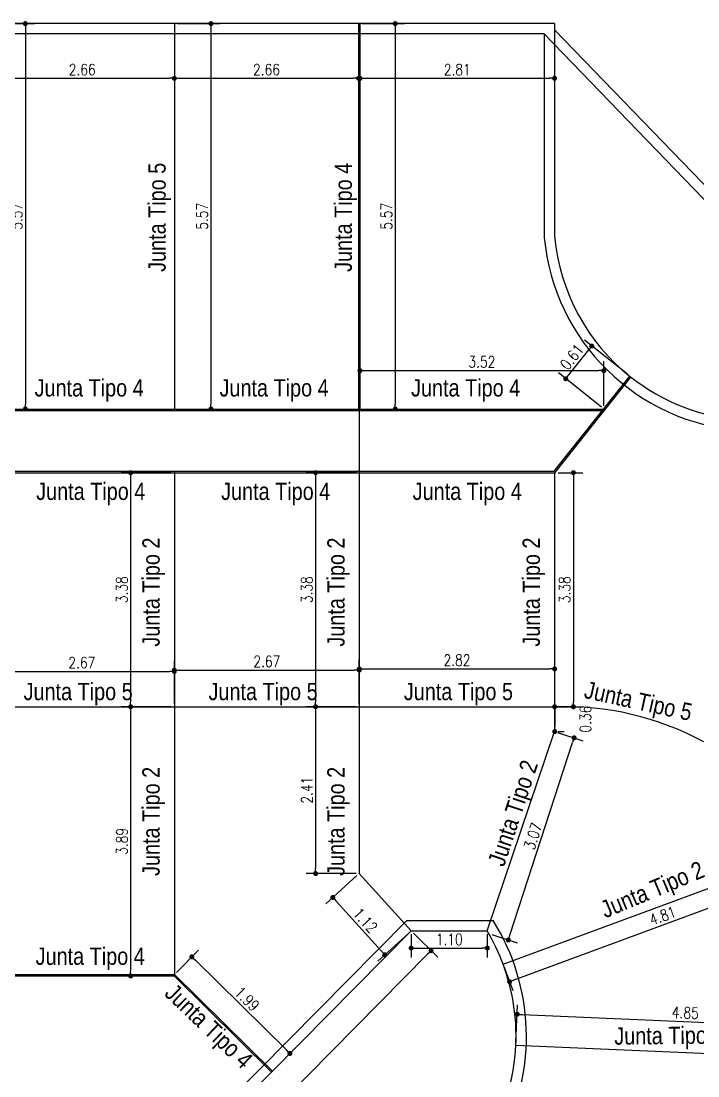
# Model space of a CAD drawing. Header units: millimetres. Extents: x 28448 to 57563, y -116865 to -58388.
# Drawn here: x 28846.33 to 28856.1, y -58458.65 to -58443.41 of the extents above; entities that cross this region are included whole.
import ezdxf

# ---------------------------------------------------------------- set-up
doc = ezdxf.new("R2010")
doc.units = ezdxf.units.MM
doc.header["$PDMODE"] = 35
doc.header["$PDSIZE"] = 0.5
doc.layers.get('DEFPOINTS').update_dxf_attribs({"color": 252, "lineweight": 5})
doc.layers.add('Proyecto de Pavimento', color=4, linetype='Continuous')
doc.styles.add('Angosta', font='romans.shx', dxfattribs={"width": 0.8})
doc.styles.add('ARIAL', font='ARIALN.TTF')
doc.dimstyles.new('JC_1@100', dxfattribs={"dimscale": 0.9, "dimtxt": 0.18, "dimasz": 0.07999999999999999, "dimexe": 0.15, "dimexo": 0.05, "dimgap": 0.05, "dimtad": 1, "dimzin": 1, "dimdsep": 46, "dimtxsty": 'Angosta', "dimblk1": 'DOT', "dimblk2": 'DOT', "dimsah": 1, "dimcen": 0.09, "dimclrd": 2, "dimclre": 1, "dimclrt": 3, "dimaunit": 1, "dimadec": 3, "dimazin": 0, "dimtfac": 1.8, "dimtmove": 2, "dimatfit": 3, "dimldrblk": 'DOT', "dimfxl": 0.15, "dimtolj": 1, "dimtzin": 0, "dimarcsym": 0})

# ---------------------------------------------------------------- blocks, each defined once
blk = doc.blocks.new('_Dot')
at = {"color": 0, "linetype": 'ByBlock', "lineweight": -2}
blk.add_line((-0.5, 0), (-1, 0), dxfattribs=at)
at = {"color": 0, "linetype": 'ByBlock', "const_width": 0.5}
blk.add_lwpolyline([(-0.25, 0, 1), (0.25, 0, 1)], format="xyb", close=True, dxfattribs=at)
blk = doc.blocks.new('*D610')
at = {"layer": 'DEFPOINTS', "color": 0, "transparency": 16777216}
for p in [(28858.33686123101, -58457.96553592353), (28853.47206914804, -58458.20451523886, -499.7917023109156), (28858.31757561545, -58458.41324251131, -499.7917023109156)]:
    blk.add_point(p, dxfattribs=at)
at = {"layer": 'Proyecto de Pavimento', "color": 1, "lineweight": -2, "transparency": 16777216}
for p, q in [((28853.47400579283, -58458.15955693143), (28853.49716469798, -58457.62193372879)), ((28858.31951226024, -58458.36828420388), (28858.3426711654, -58457.83066100123))]:
    blk.add_line(p, q, dxfattribs=at)
at = {"layer": 'Proyecto de Pavimento', "color": 2, "lineweight": -2, "transparency": 16777216}
blk.add_line((28853.56328805548, -58457.75990728276), (28858.26492793912, -58457.96243729186), dxfattribs=at)
at = {"layer": 'Proyecto de Pavimento', "color": 2, "lineweight": -2, "transparency": 16777216, "xscale": 0.072, "yscale": 0.072, "zscale": 0.072}
for p, rotation in [((28853.4913547636, -58457.75680865109), 177.5334254530667), ((28858.33686123101, -58457.96553592353), 357.5334254530667)]:
    blk.add_blockref('_Dot', p, dxfattribs=dict(at, rotation=rotation))
at = {"layer": 'Proyecto de Pavimento', "color": 3, "transparency": 16777216, "insert": (28855.91953060273, -58457.73528902651), "char_height": 0.162, "attachment_point": 5, "rotation": 357.5334254530667, "style": 'Angosta'}
blk.add_mtext('\\A1;4.85', dxfattribs=at)
blk = doc.blocks.new('*D611')
at = {"layer": 'DEFPOINTS', "color": 0, "transparency": 16777216}
for p in [(28857.79797232799, -58455.36814825679, -499.7917023109156), (28857.89053385397, -58455.61852693157), (28853.28872149487, -58457.03515579452, -499.7917023109156)]:
    blk.add_point(p, dxfattribs=at)
at = {"layer": 'Proyecto de Pavimento', "color": 1, "lineweight": -2, "transparency": 16777216}
for p, q in [((28857.81357607486, -58455.41035634942), (28857.93734509457, -58455.74515120946)), ((28853.30432524174, -58457.07736388715), (28853.42809426146, -58457.41215874719))]:
    blk.add_line(p, q, dxfattribs=at)
at = {"layer": 'Proyecto de Pavimento', "color": 2, "lineweight": -2, "transparency": 16777216}
blk.add_line((28853.44881596906, -58457.2605684743), (28857.82300090575, -58455.64349292656), dxfattribs=at)
at = {"layer": 'Proyecto de Pavimento', "color": 2, "lineweight": -2, "transparency": 16777216, "xscale": 0.072, "yscale": 0.072, "zscale": 0.072}
for p, rotation in [((28857.89053385397, -58455.61852693157), 20.28865468226117), ((28853.38128302085, -58457.28553446929), 200.2886546822612)]:
    blk.add_blockref('_Dot', p, dxfattribs=dict(at, rotation=rotation))
at = {"layer": 'Proyecto de Pavimento', "color": 3, "transparency": 16777216, "insert": (28855.59221794617, -58456.33384804106), "char_height": 0.162, "attachment_point": 5, "rotation": 20.28865468226117, "style": 'Angosta'}
blk.add_mtext('\\A1;4.81', dxfattribs=at)
blk = doc.blocks.new('*D612')
at = {"layer": 'DEFPOINTS', "color": 0, "transparency": 16777216}
for p in [(28854.03177922932, -58453.67088962641), (28854.31291031008, -58453.76223097197), (28853.08259813119, -58456.59228635339)]:
    blk.add_point(p, dxfattribs=at)
at = {"layer": 'Proyecto de Pavimento', "color": 1, "lineweight": -2, "transparency": 16777216}
for p, q in [((28854.07457693719, -58453.68479488445), (28854.44130343368, -58453.80394674611)), ((28853.12539583906, -58456.60619161144), (28853.49212233556, -58456.7253434731))]:
    blk.add_line(p, q, dxfattribs=at)
at = {"layer": 'Proyecto de Pavimento', "color": 2, "lineweight": -2, "transparency": 16777216}
blk.add_line((28853.38597762484, -58456.61515136637), (28854.2906618972, -58453.83070730456), dxfattribs=at)
at = {"layer": 'Proyecto de Pavimento', "color": 2, "lineweight": -2, "transparency": 16777216, "xscale": 0.072, "yscale": 0.072, "zscale": 0.072}
for p, rotation in [((28854.31291031008, -58453.76223097197), 72.00067834836246), ((28853.36372921196, -58456.68362769896), 252.0006783483625)]:
    blk.add_blockref('_Dot', p, dxfattribs=dict(at, rotation=rotation))
at = {"layer": 'Proyecto de Pavimento', "color": 3, "transparency": 16777216, "insert": (28853.718486179, -58455.18399461292), "char_height": 0.162, "attachment_point": 5, "rotation": 72.00067834836246, "style": 'Angosta'}
blk.add_mtext('\\A1;3.07', dxfattribs=at)
blk = doc.blocks.new('*D613')
at = {"layer": 'DEFPOINTS', "color": 0, "transparency": 16777216}
for p in [(28854.03177922958, -58453.31334647584), (28854.03177922932, -58453.6708896264), (28854.03270551133, -58453.6708896264)]:
    blk.add_point(p, dxfattribs=at)
at = {"layer": 'Proyecto de Pavimento', "color": 2, "lineweight": -2, "transparency": 16777216}
blk.add_line((28854.03270551133, -58453.38534647584), (28854.03270551133, -58453.5988896264), dxfattribs=at)
at = {"layer": 'Proyecto de Pavimento', "color": 1, "lineweight": -2, "transparency": 16777216}
for p, q in [((28854.07677922958, -58453.31334647584), (28854.16770551133, -58453.31334647584)), ((28854.07677922932, -58453.6708896264), (28854.16770551133, -58453.6708896264))]:
    blk.add_line(p, q, dxfattribs=at)
at = {"layer": 'Proyecto de Pavimento', "color": 2, "lineweight": -2, "transparency": 16777216, "xscale": 0.072, "yscale": 0.072, "zscale": 0.072}
for p, rotation in [((28854.03270551133, -58453.31334647584), 90), ((28854.03270551133, -58453.6708896264), 270)]:
    blk.add_blockref('_Dot', p, dxfattribs=dict(at, rotation=rotation))
at = {"layer": 'Proyecto de Pavimento', "color": 3, "transparency": 16777216, "insert": (28854.47820551134, -58453.49211805112), "char_height": 0.162, "attachment_point": 5, "rotation": 90, "style": 'Angosta'}
blk.add_mtext('\\A1;0.36', dxfattribs=at)
blk = doc.blocks.new('*D619')
at = {"layer": 'DEFPOINTS', "color": 0, "transparency": 16777216}
for p in [(28854.0366060814, -58449.9307930578), (28854.01470551133, -58453.31334647584), (28854.30317220115, -58453.31334647584)]:
    blk.add_point(p, dxfattribs=at)
at = {"layer": 'Proyecto de Pavimento', "color": 1, "lineweight": -2, "transparency": 16777216}
for p, q in [((28854.0816060814, -58449.9307930578), (28854.43817220115, -58449.9307930578)), ((28854.05970551133, -58453.31334647584), (28854.43817220115, -58453.31334647584))]:
    blk.add_line(p, q, dxfattribs=at)
at = {"layer": 'Proyecto de Pavimento', "color": 2, "lineweight": -2, "transparency": 16777216}
blk.add_line((28854.30317220115, -58450.0027930578), (28854.30317220115, -58453.24134647584), dxfattribs=at)
at = {"layer": 'Proyecto de Pavimento', "color": 2, "lineweight": -2, "transparency": 16777216, "xscale": 0.072, "yscale": 0.072, "zscale": 0.072}
for p, rotation in [((28854.30317220115, -58449.9307930578), 90), ((28854.30317220115, -58453.31334647584), 270)]:
    blk.add_blockref('_Dot', p, dxfattribs=dict(at, rotation=rotation))
at = {"layer": 'Proyecto de Pavimento', "color": 3, "transparency": 16777216, "insert": (28854.17717220116, -58451.62206976681), "char_height": 0.162, "attachment_point": 5, "rotation": 90, "style": 'Angosta'}
blk.add_mtext('\\A1;3.38', dxfattribs=at)
blk = doc.blocks.new('*D629')
at = {"layer": 'DEFPOINTS', "color": 0, "transparency": 16777216}
for p in [(28854.03270551133, -58452.76581879266), (28851.2104686645, -58453.31334647584), (28854.03270551133, -58453.29534647584)]:
    blk.add_point(p, dxfattribs=at)
at = {"layer": 'Proyecto de Pavimento', "color": 1, "lineweight": -2, "transparency": 16777216}
for p, q in [((28851.2104686645, -58453.26834647584), (28851.2104686645, -58452.63081879266)), ((28854.03270551133, -58453.25034647584), (28854.03270551133, -58452.63081879266))]:
    blk.add_line(p, q, dxfattribs=at)
at = {"layer": 'Proyecto de Pavimento', "color": 2, "lineweight": -2, "transparency": 16777216}
blk.add_line((28851.2824686645, -58452.76581879266), (28853.96070551133, -58452.76581879266), dxfattribs=at)
at = {"layer": 'Proyecto de Pavimento', "color": 2, "lineweight": -2, "transparency": 16777216, "xscale": 0.072, "yscale": 0.072, "zscale": 0.072, "rotation": 180}
blk.add_blockref('_Dot', (28851.2104686645, -58452.76581879266), dxfattribs=at)
at = {"layer": 'Proyecto de Pavimento', "color": 2, "lineweight": -2, "transparency": 16777216, "xscale": 0.072, "yscale": 0.072, "zscale": 0.072}
blk.add_blockref('_Dot', (28854.03270551133, -58452.76581879266), dxfattribs=at)
at = {"layer": 'Proyecto de Pavimento', "color": 3, "transparency": 16777216, "insert": (28852.62158708792, -58452.63981879267), "char_height": 0.162, "attachment_point": 5, "style": 'Angosta'}
blk.add_mtext('\\A1;2.82', dxfattribs=at)
blk = doc.blocks.new('*D630')
at = {"layer": 'DEFPOINTS', "color": 0, "transparency": 16777216}
for p in [(28851.2104686645, -58452.78381879267), (28848.53915809969, -58453.31334647584), (28851.2104686645, -58453.31334647584)]:
    blk.add_point(p, dxfattribs=at)
at = {"layer": 'Proyecto de Pavimento', "color": 1, "lineweight": -2, "transparency": 16777216}
for p, q in [((28848.53915809969, -58453.26834647584), (28848.53915809969, -58452.64881879267)), ((28851.2104686645, -58453.26834647584), (28851.2104686645, -58452.64881879267))]:
    blk.add_line(p, q, dxfattribs=at)
at = {"layer": 'Proyecto de Pavimento', "color": 2, "lineweight": -2, "transparency": 16777216}
blk.add_line((28848.61115809969, -58452.78381879267), (28851.1384686645, -58452.78381879267), dxfattribs=at)
at = {"layer": 'Proyecto de Pavimento', "color": 2, "lineweight": -2, "transparency": 16777216, "xscale": 0.072, "yscale": 0.072, "zscale": 0.072, "rotation": 180}
blk.add_blockref('_Dot', (28848.53915809969, -58452.78381879267), dxfattribs=at)
at = {"layer": 'Proyecto de Pavimento', "color": 2, "lineweight": -2, "transparency": 16777216, "xscale": 0.072, "yscale": 0.072, "zscale": 0.072}
blk.add_blockref('_Dot', (28851.2104686645, -58452.78381879267), dxfattribs=at)
at = {"layer": 'Proyecto de Pavimento', "color": 3, "transparency": 16777216, "insert": (28849.8748133821, -58452.65781879267), "char_height": 0.162, "attachment_point": 5, "style": 'Angosta'}
blk.add_mtext('\\A1;2.67', dxfattribs=at)
blk = doc.blocks.new('*D631')
at = {"layer": 'DEFPOINTS', "color": 0, "transparency": 16777216}
for p in [(28848.53915809969, -58452.80181879267), (28845.86784753487, -58453.31334647584), (28848.53915809969, -58453.31334647584)]:
    blk.add_point(p, dxfattribs=at)
at = {"layer": 'Proyecto de Pavimento', "color": 1, "lineweight": -2, "transparency": 16777216}
for p, q in [((28845.86784753487, -58453.26834647584), (28845.86784753487, -58452.66681879267)), ((28848.53915809969, -58453.26834647584), (28848.53915809969, -58452.66681879267))]:
    blk.add_line(p, q, dxfattribs=at)
at = {"layer": 'Proyecto de Pavimento', "color": 2, "lineweight": -2, "transparency": 16777216}
blk.add_line((28845.93984753487, -58452.80181879267), (28848.46715809969, -58452.80181879267), dxfattribs=at)
at = {"layer": 'Proyecto de Pavimento', "color": 2, "lineweight": -2, "transparency": 16777216, "xscale": 0.072, "yscale": 0.072, "zscale": 0.072, "rotation": 180}
blk.add_blockref('_Dot', (28845.86784753487, -58452.80181879267), dxfattribs=at)
at = {"layer": 'Proyecto de Pavimento', "color": 2, "lineweight": -2, "transparency": 16777216, "xscale": 0.072, "yscale": 0.072, "zscale": 0.072}
blk.add_blockref('_Dot', (28848.53915809969, -58452.80181879267), dxfattribs=at)
at = {"layer": 'Proyecto de Pavimento', "color": 3, "transparency": 16777216, "insert": (28847.20350281728, -58452.67581879268), "char_height": 0.162, "attachment_point": 5, "style": 'Angosta'}
blk.add_mtext('\\A1;2.67', dxfattribs=at)
blk = doc.blocks.new('*D689')
at = {"layer": 'DEFPOINTS', "color": 0, "transparency": 16777216}
for p in [(28848.53915809969, -58453.31334647584), (28847.90831171655, -58457.20358581522), (28848.53915809969, -58457.20358581522)]:
    blk.add_point(p, dxfattribs=at)
at = {"layer": 'Proyecto de Pavimento', "color": 1, "lineweight": -2, "transparency": 16777216}
for p, q in [((28848.49415809969, -58453.31334647584), (28847.77331171655, -58453.31334647584)), ((28848.49415809969, -58457.20358581522), (28847.77331171655, -58457.20358581522))]:
    blk.add_line(p, q, dxfattribs=at)
at = {"layer": 'Proyecto de Pavimento', "color": 2, "lineweight": -2, "transparency": 16777216}
blk.add_line((28847.90831171655, -58453.38534647584), (28847.90831171655, -58457.13158581522), dxfattribs=at)
at = {"layer": 'Proyecto de Pavimento', "color": 2, "lineweight": -2, "transparency": 16777216, "xscale": 0.072, "yscale": 0.072, "zscale": 0.072}
for p, rotation in [((28847.90831171655, -58453.31334647584), 90), ((28847.90831171655, -58457.20358581522), 270)]:
    blk.add_blockref('_Dot', p, dxfattribs=dict(at, rotation=rotation))
at = {"layer": 'Proyecto de Pavimento', "color": 3, "transparency": 16777216, "insert": (28847.78231171656, -58455.25846614552), "char_height": 0.162, "attachment_point": 5, "rotation": 90, "style": 'Angosta'}
blk.add_mtext('\\A1;3.89', dxfattribs=at)
blk = doc.blocks.new('*D690')
at = {"layer": 'DEFPOINTS', "color": 0, "transparency": 16777216}
for p in [(28848.53915809969, -58449.9307930578), (28847.90831171655, -58453.31334647584), (28848.53915809969, -58453.31334647584)]:
    blk.add_point(p, dxfattribs=at)
at = {"layer": 'Proyecto de Pavimento', "color": 1, "lineweight": -2, "transparency": 16777216}
for p, q in [((28848.49415809969, -58449.9307930578), (28847.77331171655, -58449.9307930578)), ((28848.49415809969, -58453.31334647584), (28847.77331171655, -58453.31334647584))]:
    blk.add_line(p, q, dxfattribs=at)
at = {"layer": 'Proyecto de Pavimento', "color": 2, "lineweight": -2, "transparency": 16777216}
blk.add_line((28847.90831171655, -58450.0027930578), (28847.90831171655, -58453.24134647584), dxfattribs=at)
at = {"layer": 'Proyecto de Pavimento', "color": 2, "lineweight": -2, "transparency": 16777216, "xscale": 0.072, "yscale": 0.072, "zscale": 0.072}
for p, rotation in [((28847.90831171655, -58449.9307930578), 90), ((28847.90831171655, -58453.31334647584), 270)]:
    blk.add_blockref('_Dot', p, dxfattribs=dict(at, rotation=rotation))
at = {"layer": 'Proyecto de Pavimento', "color": 3, "transparency": 16777216, "insert": (28847.78231171656, -58451.62206976681), "char_height": 0.162, "attachment_point": 5, "rotation": 90, "style": 'Angosta'}
blk.add_mtext('\\A1;3.38', dxfattribs=at)
blk = doc.blocks.new('*D691')
at = {"layer": 'DEFPOINTS', "color": 0, "transparency": 16777216}
for p in [(28851.2104686645, -58449.9307930578), (28850.57962228137, -58453.31334647584), (28851.2104686645, -58453.31334647584)]:
    blk.add_point(p, dxfattribs=at)
at = {"layer": 'Proyecto de Pavimento', "color": 1, "lineweight": -2, "transparency": 16777216}
for p, q in [((28851.16546866451, -58449.9307930578), (28850.44462228137, -58449.9307930578)), ((28851.16546866451, -58453.31334647584), (28850.44462228137, -58453.31334647584))]:
    blk.add_line(p, q, dxfattribs=at)
at = {"layer": 'Proyecto de Pavimento', "color": 2, "lineweight": -2, "transparency": 16777216}
blk.add_line((28850.57962228137, -58450.0027930578), (28850.57962228137, -58453.24134647584), dxfattribs=at)
at = {"layer": 'Proyecto de Pavimento', "color": 2, "lineweight": -2, "transparency": 16777216, "xscale": 0.072, "yscale": 0.072, "zscale": 0.072}
for p, rotation in [((28850.57962228137, -58449.9307930578), 90), ((28850.57962228137, -58453.31334647584), 270)]:
    blk.add_blockref('_Dot', p, dxfattribs=dict(at, rotation=rotation))
at = {"layer": 'Proyecto de Pavimento', "color": 3, "transparency": 16777216, "insert": (28850.45362228138, -58451.62206976681), "char_height": 0.162, "attachment_point": 5, "rotation": 90, "style": 'Angosta'}
blk.add_mtext('\\A1;3.38', dxfattribs=at)
blk = doc.blocks.new('*D692')
at = {"layer": 'DEFPOINTS', "color": 0, "transparency": 16777216}
for p in [(28851.2104686645, -58453.31334647584), (28850.57962228137, -58455.72361275816), (28851.2104686645, -58455.72361275816)]:
    blk.add_point(p, dxfattribs=at)
at = {"layer": 'Proyecto de Pavimento', "color": 1, "lineweight": -2, "transparency": 16777216}
for p, q in [((28851.16546866451, -58453.31334647584), (28850.44462228137, -58453.31334647584)), ((28851.16546866451, -58455.72361275816), (28850.44462228137, -58455.72361275816))]:
    blk.add_line(p, q, dxfattribs=at)
at = {"layer": 'Proyecto de Pavimento', "color": 2, "lineweight": -2, "transparency": 16777216}
blk.add_line((28850.57962228137, -58453.38534647584), (28850.57962228137, -58455.65161275816), dxfattribs=at)
at = {"layer": 'Proyecto de Pavimento', "color": 2, "lineweight": -2, "transparency": 16777216, "xscale": 0.072, "yscale": 0.072, "zscale": 0.072}
for p, rotation in [((28850.57962228137, -58453.31334647584), 90), ((28850.57962228137, -58455.72361275816), 270)]:
    blk.add_blockref('_Dot', p, dxfattribs=dict(at, rotation=rotation))
at = {"layer": 'Proyecto de Pavimento', "color": 3, "transparency": 16777216, "insert": (28850.45362228138, -58454.51847961699), "char_height": 0.162, "attachment_point": 5, "rotation": 90, "style": 'Angosta'}
blk.add_mtext('\\A1;2.41', dxfattribs=at)
blk = doc.blocks.new('*D693')
at = {"layer": 'DEFPOINTS', "color": 0, "transparency": 16777216}
for p in [(28851.2104686645, -58455.72361275816), (28851.95997931177, -58456.55286913727), (28851.57809670264, -58456.89802787074)]:
    blk.add_point(p, dxfattribs=at)
at = {"layer": 'Proyecto de Pavimento', "color": 1, "lineweight": -2, "transparency": 16777216}
for p, q in [((28851.17708415797, -58455.75378683185), (28850.72843253579, -58456.15929371272)), ((28851.92659480523, -58456.58304321097), (28851.47794318305, -58456.98855009184))]:
    blk.add_line(p, q, dxfattribs=at)
at = {"layer": 'Proyecto de Pavimento', "color": 2, "lineweight": -2, "transparency": 16777216}
blk.add_line((28850.8768645733, -58456.12218670207), (28851.52981818472, -58456.84461266029), dxfattribs=at)
at = {"layer": 'Proyecto de Pavimento', "color": 2, "lineweight": -2, "transparency": 16777216, "xscale": 0.072, "yscale": 0.072, "zscale": 0.072}
for p, rotation in [((28850.82858605538, -58456.06877149162), 132.1083675633154), ((28851.57809670264, -58456.89802787074), 312.1083675633154)]:
    blk.add_blockref('_Dot', p, dxfattribs=dict(at, rotation=rotation))
at = {"layer": 'Proyecto de Pavimento', "color": 3, "transparency": 16777216, "insert": (28851.2968179973, -58456.39891227483), "char_height": 0.162, "attachment_point": 5, "rotation": 312.1083675633154, "style": 'Angosta'}
blk.add_mtext('\\A1;1.12', dxfattribs=at)
blk = doc.blocks.new('*D694')
at = {"layer": 'DEFPOINTS', "color": 0, "transparency": 16777216}
for p in [(28851.95997931176, -58456.55286913727), (28853.05978245516, -58456.55286913727), (28853.05978245516, -58456.80096018731)]:
    blk.add_point(p, dxfattribs=at)
at = {"layer": 'Proyecto de Pavimento', "color": 1, "lineweight": -2, "transparency": 16777216}
for p, q in [((28851.95997931176, -58456.59786913727), (28851.95997931176, -58456.93596018731)), ((28853.05978245516, -58456.59786913727), (28853.05978245516, -58456.93596018731))]:
    blk.add_line(p, q, dxfattribs=at)
at = {"layer": 'Proyecto de Pavimento', "color": 2, "lineweight": -2, "transparency": 16777216}
blk.add_line((28852.03197931176, -58456.80096018731), (28852.98778245515, -58456.80096018731), dxfattribs=at)
at = {"layer": 'Proyecto de Pavimento', "color": 2, "lineweight": -2, "transparency": 16777216, "xscale": 0.072, "yscale": 0.072, "zscale": 0.072, "rotation": 180}
blk.add_blockref('_Dot', (28851.95997931176, -58456.80096018731), dxfattribs=at)
at = {"layer": 'Proyecto de Pavimento', "color": 2, "lineweight": -2, "transparency": 16777216, "xscale": 0.072, "yscale": 0.072, "zscale": 0.072}
blk.add_blockref('_Dot', (28853.05978245516, -58456.80096018731), dxfattribs=at)
at = {"layer": 'Proyecto de Pavimento', "color": 3, "transparency": 16777216, "insert": (28852.50988088346, -58456.67496018731), "char_height": 0.162, "attachment_point": 5, "style": 'Angosta'}
blk.add_mtext('\\A1;1.10', dxfattribs=at)
blk = doc.blocks.new('*D695')
at = {"layer": 'DEFPOINTS', "color": 0, "transparency": 16777216}
for p in [(28851.95997931176, -58456.55286913727), (28852.24825284626, -58456.8379401425), (28847.48924814074, -58461.07382515461)]:
    blk.add_point(p, dxfattribs=at)
at = {"layer": 'Proyecto de Pavimento', "color": 1, "lineweight": -2, "transparency": 16777216}
for p, q in [((28851.99197635357, -58456.58451071301), (28852.3442439717, -58456.93286486972)), ((28847.52124518255, -58461.10546673034), (28847.87351280068, -58461.45382088705))]:
    blk.add_line(p, q, dxfattribs=at)
at = {"layer": 'Proyecto de Pavimento', "color": 2, "lineweight": -2, "transparency": 16777216}
blk.add_line((28847.82814819641, -58461.30770089293), (28852.19762632508, -58456.88913540941), dxfattribs=at)
at = {"layer": 'Proyecto de Pavimento', "color": 2, "lineweight": -2, "transparency": 16777216, "xscale": 0.072, "yscale": 0.072, "zscale": 0.072}
for p, rotation in [((28852.24825284626, -58456.8379401425), 45.32003357466569), ((28847.77752167524, -58461.35889615984), 225.3200335746657)]:
    blk.add_blockref('_Dot', p, dxfattribs=dict(at, rotation=rotation))
at = {"layer": 'Proyecto de Pavimento', "color": 3, "transparency": 16777216, "insert": (28849.92329554367, -58459.00982173911), "char_height": 0.162, "attachment_point": 5, "rotation": 45.320033574665686, "style": 'Angosta'}
blk.add_mtext('\\A1;6.36', dxfattribs=at)
blk = doc.blocks.new('*D696')
at = {"layer": 'DEFPOINTS', "color": 0, "transparency": 16777216}
for p in [(28848.53915809969, -58457.18358581522), (28850.20865696234, -58458.32312070564), (28849.95536889476, -58458.57999964021)]:
    blk.add_point(p, dxfattribs=at)
at = {"layer": 'Proyecto de Pavimento', "color": 1, "lineweight": -2, "transparency": 16777216}
for p, q in [((28848.57075315499, -58457.15154283657), (28848.88723133316, -58456.83057794471)), ((28849.98696395005, -58458.54795666155), (28850.30344212823, -58458.22699176968))]:
    blk.add_line(p, q, dxfattribs=at)
at = {"layer": 'Proyecto de Pavimento', "color": 2, "lineweight": -2, "transparency": 16777216}
blk.add_line((28848.84371493311, -58456.97725896913), (28850.1573881965, -58458.27256861717), dxfattribs=at)
at = {"layer": 'Proyecto de Pavimento', "color": 2, "lineweight": -2, "transparency": 16777216, "xscale": 0.072, "yscale": 0.072, "zscale": 0.072}
for p, rotation in [((28848.79244616727, -58456.92670688066), 135.4032760340516), ((28850.20865696234, -58458.32312070564), 315.4032760340517)]:
    blk.add_blockref('_Dot', p, dxfattribs=dict(at, rotation=rotation))
at = {"layer": 'Proyecto de Pavimento', "color": 3, "transparency": 16777216, "insert": (28849.58901771964, -58457.53519345292), "char_height": 0.162, "attachment_point": 5, "rotation": 315.4032760340516, "style": 'Angosta'}
blk.add_mtext('\\A1;1.99', dxfattribs=at)
blk = doc.blocks.new('*D792')
at = {"layer": 'DEFPOINTS', "color": 0, "transparency": 16777216}
for p in [(28845.87784753487, -58443.59143104833), (28848.53915809969, -58443.59143104833), (28848.53915809969, -58444.23242216463)]:
    blk.add_point(p, dxfattribs=at)
at = {"layer": 'Proyecto de Pavimento', "color": 1, "lineweight": -2, "transparency": 16777216}
for p, q in [((28845.87784753487, -58443.63643104833), (28845.87784753487, -58444.36742216464)), ((28848.53915809969, -58443.63643104833), (28848.53915809969, -58444.36742216464))]:
    blk.add_line(p, q, dxfattribs=at)
at = {"layer": 'Proyecto de Pavimento', "color": 2, "lineweight": -2, "transparency": 16777216}
blk.add_line((28845.94984753487, -58444.23242216463), (28848.46715809969, -58444.23242216463), dxfattribs=at)
at = {"layer": 'Proyecto de Pavimento', "color": 2, "lineweight": -2, "transparency": 16777216, "xscale": 0.072, "yscale": 0.072, "zscale": 0.072, "rotation": 180}
blk.add_blockref('_Dot', (28845.87784753487, -58444.23242216463), dxfattribs=at)
at = {"layer": 'Proyecto de Pavimento', "color": 2, "lineweight": -2, "transparency": 16777216, "xscale": 0.072, "yscale": 0.072, "zscale": 0.072}
blk.add_blockref('_Dot', (28848.53915809969, -58444.23242216463), dxfattribs=at)
at = {"layer": 'Proyecto de Pavimento', "color": 3, "transparency": 16777216, "insert": (28847.20850281728, -58444.10642216464), "char_height": 0.162, "attachment_point": 5, "style": 'Angosta'}
blk.add_mtext('\\A1;2.66', dxfattribs=at)
blk = doc.blocks.new('*D793')
at = {"layer": 'DEFPOINTS', "color": 0, "transparency": 16777216}
for p in [(28848.53915809969, -58443.59143104833), (28851.20046866451, -58443.59143104833), (28851.20046866451, -58444.23242216463)]:
    blk.add_point(p, dxfattribs=at)
at = {"layer": 'Proyecto de Pavimento', "color": 1, "lineweight": -2, "transparency": 16777216}
for p, q in [((28848.53915809969, -58443.63643104833), (28848.53915809969, -58444.36742216464)), ((28851.20046866451, -58443.63643104833), (28851.20046866451, -58444.36742216464))]:
    blk.add_line(p, q, dxfattribs=at)
at = {"layer": 'Proyecto de Pavimento', "color": 2, "lineweight": -2, "transparency": 16777216}
blk.add_line((28848.61115809969, -58444.23242216463), (28851.1284686645, -58444.23242216463), dxfattribs=at)
at = {"layer": 'Proyecto de Pavimento', "color": 2, "lineweight": -2, "transparency": 16777216, "xscale": 0.072, "yscale": 0.072, "zscale": 0.072, "rotation": 180}
blk.add_blockref('_Dot', (28848.53915809969, -58444.23242216463), dxfattribs=at)
at = {"layer": 'Proyecto de Pavimento', "color": 2, "lineweight": -2, "transparency": 16777216, "xscale": 0.072, "yscale": 0.072, "zscale": 0.072}
blk.add_blockref('_Dot', (28851.20046866451, -58444.23242216463), dxfattribs=at)
at = {"layer": 'Proyecto de Pavimento', "color": 3, "transparency": 16777216, "insert": (28849.86981338209, -58444.10642216464), "char_height": 0.162, "attachment_point": 5, "style": 'Angosta'}
blk.add_mtext('\\A1;2.66', dxfattribs=at)
blk = doc.blocks.new('*D794')
at = {"layer": 'DEFPOINTS', "color": 0, "transparency": 16777216}
for p in [(28851.2204686645, -58443.44143104833), (28854.03177922932, -58443.44143104833), (28854.03177922932, -58444.23242216464)]:
    blk.add_point(p, dxfattribs=at)
at = {"layer": 'Proyecto de Pavimento', "color": 1, "lineweight": -2, "transparency": 16777216}
for p, q in [((28851.2204686645, -58443.48643104833), (28851.2204686645, -58444.36742216464)), ((28854.03177922932, -58443.48643104833), (28854.03177922932, -58444.36742216464))]:
    blk.add_line(p, q, dxfattribs=at)
at = {"layer": 'Proyecto de Pavimento', "color": 2, "lineweight": -2, "transparency": 16777216}
blk.add_line((28851.2924686645, -58444.23242216464), (28853.95977922932, -58444.23242216464), dxfattribs=at)
at = {"layer": 'Proyecto de Pavimento', "color": 2, "lineweight": -2, "transparency": 16777216, "xscale": 0.072, "yscale": 0.072, "zscale": 0.072, "rotation": 180}
blk.add_blockref('_Dot', (28851.2204686645, -58444.23242216464), dxfattribs=at)
at = {"layer": 'Proyecto de Pavimento', "color": 2, "lineweight": -2, "transparency": 16777216, "xscale": 0.072, "yscale": 0.072, "zscale": 0.072}
blk.add_blockref('_Dot', (28854.03177922932, -58444.23242216464), dxfattribs=at)
at = {"layer": 'Proyecto de Pavimento', "color": 3, "transparency": 16777216, "insert": (28852.62612394691, -58444.10642216464), "char_height": 0.162, "attachment_point": 5, "style": 'Angosta'}
blk.add_mtext('\\A1;2.81', dxfattribs=at)
blk = doc.blocks.new('*D809')
at = {"layer": 'DEFPOINTS', "color": 0, "transparency": 16777216}
for p in [(28845.85784753487, -58443.44143104833), (28846.00784753487, -58449.0107930578), (28846.38712299773, -58449.0107930578)]:
    blk.add_point(p, dxfattribs=at)
at = {"layer": 'Proyecto de Pavimento', "color": 1, "lineweight": -2, "transparency": 16777216}
for p, q in [((28845.90284753487, -58443.44143104833), (28846.52212299773, -58443.44143104833)), ((28846.05284753487, -58449.0107930578), (28846.52212299773, -58449.0107930578))]:
    blk.add_line(p, q, dxfattribs=at)
at = {"layer": 'Proyecto de Pavimento', "color": 2, "lineweight": -2, "transparency": 16777216}
blk.add_line((28846.38712299773, -58443.51343104833), (28846.38712299773, -58448.9387930578), dxfattribs=at)
at = {"layer": 'Proyecto de Pavimento', "color": 2, "lineweight": -2, "transparency": 16777216, "xscale": 0.072, "yscale": 0.072, "zscale": 0.072}
for p, rotation in [((28846.38712299773, -58443.44143104833), 90), ((28846.38712299773, -58449.0107930578), 270)]:
    blk.add_blockref('_Dot', p, dxfattribs=dict(at, rotation=rotation))
at = {"layer": 'Proyecto de Pavimento', "color": 3, "transparency": 16777216, "insert": (28846.26112299774, -58446.22611205306), "char_height": 0.162, "attachment_point": 5, "rotation": 90, "style": 'Angosta'}
blk.add_mtext('\\A1;5.57', dxfattribs=at)
blk = doc.blocks.new('*D810')
at = {"layer": 'DEFPOINTS', "color": 0, "transparency": 16777216}
for p in [(28848.53915809969, -58443.44143104833), (28848.68915809969, -58449.0107930578), (28849.06843356254, -58449.0107930578)]:
    blk.add_point(p, dxfattribs=at)
at = {"layer": 'Proyecto de Pavimento', "color": 1, "lineweight": -2, "transparency": 16777216}
for p, q in [((28848.58415809969, -58443.44143104833), (28849.20343356254, -58443.44143104833)), ((28848.73415809969, -58449.0107930578), (28849.20343356254, -58449.0107930578))]:
    blk.add_line(p, q, dxfattribs=at)
at = {"layer": 'Proyecto de Pavimento', "color": 2, "lineweight": -2, "transparency": 16777216}
blk.add_line((28849.06843356254, -58443.51343104833), (28849.06843356254, -58448.9387930578), dxfattribs=at)
at = {"layer": 'Proyecto de Pavimento', "color": 2, "lineweight": -2, "transparency": 16777216, "xscale": 0.072, "yscale": 0.072, "zscale": 0.072}
for p, rotation in [((28849.06843356254, -58443.44143104833), 90), ((28849.06843356254, -58449.0107930578), 270)]:
    blk.add_blockref('_Dot', p, dxfattribs=dict(at, rotation=rotation))
at = {"layer": 'Proyecto de Pavimento', "color": 3, "transparency": 16777216, "insert": (28848.94243356256, -58446.22611205306), "char_height": 0.162, "attachment_point": 5, "rotation": 90, "style": 'Angosta'}
blk.add_mtext('\\A1;5.57', dxfattribs=at)
blk = doc.blocks.new('*D811')
at = {"layer": 'DEFPOINTS', "color": 0, "transparency": 16777216}
for p in [(28851.20046866451, -58443.44143104833), (28851.35046866451, -58449.0107930578), (28851.72974412736, -58449.0107930578)]:
    blk.add_point(p, dxfattribs=at)
at = {"layer": 'Proyecto de Pavimento', "color": 1, "lineweight": -2, "transparency": 16777216}
for p, q in [((28851.2454686645, -58443.44143104833), (28851.86474412736, -58443.44143104833)), ((28851.3954686645, -58449.0107930578), (28851.86474412736, -58449.0107930578))]:
    blk.add_line(p, q, dxfattribs=at)
at = {"layer": 'Proyecto de Pavimento', "color": 2, "lineweight": -2, "transparency": 16777216}
blk.add_line((28851.72974412736, -58443.51343104833), (28851.72974412736, -58448.9387930578), dxfattribs=at)
at = {"layer": 'Proyecto de Pavimento', "color": 2, "lineweight": -2, "transparency": 16777216, "xscale": 0.072, "yscale": 0.072, "zscale": 0.072}
for p, rotation in [((28851.72974412736, -58443.44143104833), 90), ((28851.72974412736, -58449.0107930578), 270)]:
    blk.add_blockref('_Dot', p, dxfattribs=dict(at, rotation=rotation))
at = {"layer": 'Proyecto de Pavimento', "color": 3, "transparency": 16777216, "insert": (28851.60374412737, -58446.22611205306), "char_height": 0.162, "attachment_point": 5, "rotation": 90, "style": 'Angosta'}
blk.add_mtext('\\A1;5.57', dxfattribs=at)
blk = doc.blocks.new('*D812')
at = {"layer": 'DEFPOINTS', "color": 0, "transparency": 16777216}
for p in [(28854.74202866104, -58448.45634571865), (28851.2204686645, -58449.0107930578), (28854.74202866104, -58449.0107930578)]:
    blk.add_point(p, dxfattribs=at)
at = {"layer": 'Proyecto de Pavimento', "color": 1, "lineweight": -2, "transparency": 16777216}
for p, q in [((28851.2204686645, -58448.9657930578), (28851.2204686645, -58448.32134571864)), ((28854.74202866104, -58448.9657930578), (28854.74202866104, -58448.32134571864))]:
    blk.add_line(p, q, dxfattribs=at)
at = {"layer": 'Proyecto de Pavimento', "color": 2, "lineweight": -2, "transparency": 16777216}
blk.add_line((28851.2924686645, -58448.45634571865), (28854.67002866104, -58448.45634571865), dxfattribs=at)
at = {"layer": 'Proyecto de Pavimento', "color": 2, "lineweight": -2, "transparency": 16777216, "xscale": 0.072, "yscale": 0.072, "zscale": 0.072, "rotation": 180}
blk.add_blockref('_Dot', (28851.2204686645, -58448.45634571865), dxfattribs=at)
at = {"layer": 'Proyecto de Pavimento', "color": 2, "lineweight": -2, "transparency": 16777216, "xscale": 0.072, "yscale": 0.072, "zscale": 0.072}
blk.add_blockref('_Dot', (28854.74202866104, -58448.45634571865), dxfattribs=at)
at = {"layer": 'Proyecto de Pavimento', "color": 3, "transparency": 16777216, "insert": (28852.98124866277, -58448.33034571865), "char_height": 0.162, "attachment_point": 5, "style": 'Angosta'}
blk.add_mtext('\\A1;3.52', dxfattribs=at)
blk = doc.blocks.new('*D813')
at = {"layer": 'DEFPOINTS', "color": 0, "transparency": 16777216}
for p in [(28854.56878332437, -58448.10011661947), (28855.11853946721, -58448.53691393016), (28854.74202866104, -58449.0107930578)]:
    blk.add_point(p, dxfattribs=at)
at = {"layer": 'Proyecto de Pavimento', "color": 1, "lineweight": -2, "transparency": 16777216}
for p, q in [((28855.08330654191, -58448.50892034206), (28854.46308454847, -58448.01613585516)), ((28854.70679573574, -58448.9827994697), (28854.08657374229, -58448.4900149828))]:
    blk.add_line(p, q, dxfattribs=at)
at = {"layer": 'Proyecto de Pavimento', "color": 2, "lineweight": -2, "transparency": 16777216}
blk.add_line((28854.23706225916, -58448.51762306663), (28854.52399358341, -58448.15648929994), dxfattribs=at)
at = {"layer": 'Proyecto de Pavimento', "color": 2, "lineweight": -2, "transparency": 16777216, "xscale": 0.072, "yscale": 0.072, "zscale": 0.072}
for p, rotation in [((28854.56878332437, -58448.10011661947), 51.53183264955953), ((28854.19227251819, -58448.5739957471), 231.5318326495595)]:
    blk.add_blockref('_Dot', p, dxfattribs=dict(at, rotation=rotation))
at = {"layer": 'Proyecto de Pavimento', "color": 3, "transparency": 16777216, "insert": (28854.28187573044, -58448.2586741366), "char_height": 0.162, "attachment_point": 5, "rotation": 51.531832649559526, "style": 'Angosta'}
blk.add_mtext('\\A1;0.61', dxfattribs=at)

msp = doc.modelspace()

# ---------------------------------------------------------------- linework, layer by layer
at = {"layer": 'Proyecto de Pavimento'}
for p, q in [((28853.88177922932, -58443.59143104833), (28859.26662070467, -58449.1707930578)), ((28854.03177922932, -58443.53085208766), (28859.50020663888, -58449.19681946667)), ((28847.27829113919, -58461.07382515461), (28851.89735590891, -58456.40286913728)), ((28851.89735590891, -58456.40286913728), (28853.14414103618, -58456.40286913728)), ((28847.48924814074, -58461.07382515461), (28851.95997931176, -58456.55286913727)), ((28851.95997931176, -58456.55286913727), (28853.05978245516, -58456.55286913727))]:
    msp.add_line(p, q, dxfattribs=at)
at = {"layer": 'Proyecto de Pavimento', "color": 6}
for p, q in [((28808.0934656615, -58449.0107930578), (28854.74685551312, -58449.0107930578)), ((28808.0934656615, -58449.03079305781), (28854.74685551312, -58449.03079305781)), ((28807.94070992811, -58449.9107930578), (28854.02695237724, -58449.9107930578)), ((28807.94070992811, -58449.9307930578), (28854.0366060814, -58449.9307930578))]:
    msp.add_line(p, q, dxfattribs=at)
at = {"layer": 'Proyecto de Pavimento'}
for points in [[(28854.03177922932, -58443.44143104833), (28827.14312667022, -58443.44143104833)], [(28854.03177922932, -58443.44143104833), (28854.03177922932, -58446.52413151684)], [(28853.88177922932, -58443.59143104833), (28827.16867358116, -58443.59143104833)], [(28853.88177922932, -58443.59143104833), (28853.88177922932, -58446.53111205307)]]:
    msp.add_lwpolyline(points, dxfattribs=at)
at = {"layer": 'Proyecto de Pavimento', "color": 7}
for points in [[(28848.53915809969, -58443.44143104833), (28848.53915809969, -58449.0207930578)], [(28790.92124923123, -58453.31334647584), (28854.03177922958, -58453.31334647584)]]:
    msp.add_lwpolyline(points, dxfattribs=at)
at = {"layer": 'Proyecto de Pavimento', "color": 6}
for points in [[(28851.20046866451, -58443.44143104833), (28851.20046866451, -58449.0107930578)], [(28851.2204686645, -58443.44143104833), (28851.2204686645, -58449.0107930578)], [(28854.02695237724, -58449.9107930578), (28855.11853946722, -58448.53691393017)], [(28854.0366060814, -58449.9307930578), (28855.13419854513, -58448.54935552488)], [(28790.94124923123, -58457.18358581522), (28848.54326755311, -58457.18358581522)], [(28790.94124923123, -58457.20358581522), (28848.53504864626, -58457.20358581522)], [(28848.53504864626, -58457.20358581522), (28849.94130597221, -58458.59422054767)], [(28848.54326755311, -58457.18358581522), (28849.95536889476, -58458.57999964021)]]:
    msp.add_lwpolyline(points, dxfattribs=at)
at = {"layer": 'Proyecto de Pavimento', "color": 3}
for points in [[(28851.2104686645, -58449.0107930578), (28851.2104686645, -58449.9307930578)], [(28848.53915809969, -58449.9207930578), (28848.53915809969, -58457.18358581522)], [(28851.2104686645, -58449.9307930578), (28851.2104686645, -58455.72361275816)], [(28854.03177922932, -58449.9307930578), (28854.03177922932, -58453.6708896264)], [(28853.05978245516, -58456.55286913727), (28854.03177922932, -58453.6708896264)], [(28851.2104686645, -58455.72361275816), (28851.95997931176, -58456.55286913727)]]:
    msp.add_lwpolyline(points, dxfattribs=at)
at = {"layer": 'Proyecto de Pavimento', "color": 7, "elevation": -499.7917023109156}
msp.add_lwpolyline([(28856.18762022571, -58453.82070684372, 0.1335188663101749), (28854.03177922932, -58453.31334647584)], format="xyb", dxfattribs=at)
at = {"layer": 'Proyecto de Pavimento', "color": 3, "elevation": -499.7917023109156}
for points in [[(28853.28872149487, -58457.03515579451), (28862.82309467591, -58453.51043016968)], [(28853.47206914804, -58458.20451523886), (28863.75356279022, -58458.64740560314)]]:
    msp.add_lwpolyline(points, dxfattribs=at)
at = {"layer": 'Proyecto de Pavimento'}
for centre, radius, start, end in [((28856.9495105576, -58446.24851605054, -499.7917023108762), 3.080720046218671, 185.2631695495107, 265.7571258971428), ((28856.9495105576, -58446.24851605054, -499.7917023108762), 2.930720046218672, 185.2631695495107, 231.727332582127), ((28856.9495105576, -58446.24851605054, -499.7917023108762), 2.930720046218672, 231.727332582127, 265.7571258971428), ((28852.62174112699, -58458.01097300027, -499.7917023109156), 11, 248.4163812371845, 52.18704023859781), ((28850.47413676079, -58458.07541910552, 499.7917023109156), 3.150610453050124, 272.1434393098343, 32.06394271971567), ((28850.47484865273, -58458.07540558581, -499.7917023109156), 3, 20.28865468227089, 30.49825689896395), ((28850.47484865273, -58458.07540558581, -499.7917023109156), 3, 357.5334254530655, 20.28865468227089), ((28850.47484865273, -58458.07540558581, -499.7917023109156), 3, 335.0457109932524, 357.5334254530655)]:
    msp.add_arc(centre, radius, start, end, dxfattribs=at)

# ---------------------------------------------------------------- texts
at = {"layer": 'Proyecto de Pavimento', "color": 0, "style": 'ARIAL'}
for s, rotation, p in [('Junta Tipo 5', 90, (28848.41359230494, -58447.02899572618)), ('Junta Tipo 4', 90, (28851.10360924742, -58447.0289848165)), ('Junta Tipo 2', 90, (28848.32682676445, -58452.44462968759)), ('Junta Tipo 2', 90, (28850.99813732926, -58452.44462968759)), ('Junta Tipo 2', 90, (28853.81944789408, -58452.44462968759)), ('Junta Tipo 5', 347.6864045866458, (28854.44476101029, -58453.1829900361)), ('Junta Tipo 2', 71.69170380967311, (28853.30030738018, -58455.63609100178)), ('Junta Tipo 2', 90, (28848.32682676445, -58455.75779885831)), ('Junta Tipo 2', 90, (28850.99813732926, -58455.75779885831)), ('Junta Tipo 2', 22.66966394952276, (28854.76303727766, -58456.37205953827, 499.7917023109156)), ('Junta Tipo 4', 316.3071001234306, (28848.38258289349, -58457.47458398688)), ('Junta Tipo 2', 0.5538420091743541, (28854.89478987946, -58458.19624719309, 999.5834046218312))]:
    msp.add_text(s, height=0.25, rotation=rotation, dxfattribs=at).set_placement(p)
for s, p in [('Junta Tipo 4', (28846.52067095245, -58448.82973545515)), ('Junta Tipo 4', (28849.19198151727, -58448.82973545515)), ('Junta Tipo 4', (28851.95873987734, -58448.82973545515)), ('Junta Tipo 4', (28846.54384429971, -58450.32494378127)), ('Junta Tipo 4', (28849.21515486453, -58450.32494378127)), ('Junta Tipo 4', (28851.9819132246, -58450.32494378127)), ('Junta Tipo 5', (28846.36176080343, -58453.21810151402)), ('Junta Tipo 5', (28849.03307136825, -58453.21810151402)), ('Junta Tipo 5', (28851.85438193307, -58453.21810151402)), ('Junta Tipo 4', (28846.53586967226, -58457.04245383698))]:
    msp.add_text(s, height=0.25, dxfattribs=at).set_placement(p)

# ---------------------------------------------------------------- dimensions: what is measured, and where the dimension line sits
at = {"layer": 'Proyecto de Pavimento'}
for base, p1, p2, picture, middle in [((28846.38712299773, -58449.0107930578), (28845.85784753487, -58443.44143104833), (28846.00784753487, -58449.0107930578), '*D809', (28846.26112299774, -58446.22611205306)), ((28849.06843356254, -58449.0107930578), (28848.53915809969, -58443.44143104833), (28848.68915809969, -58449.0107930578), '*D810', (28848.94243356256, -58446.22611205306)), ((28851.72974412736, -58449.0107930578), (28851.20046866451, -58443.44143104833), (28851.35046866451, -58449.0107930578), '*D811', (28851.60374412737, -58446.22611205306)), ((28847.90831171655, -58453.31334647584), (28848.53915809969, -58449.9307930578), (28848.53915809969, -58453.31334647584), '*D690', (28847.78231171656, -58451.62206976681)), ((28850.57962228137, -58453.31334647584), (28851.2104686645, -58449.9307930578), (28851.2104686645, -58453.31334647584), '*D691', (28850.45362228138, -58451.62206976681)), ((28854.30317220115, -58453.31334647584), (28854.0366060814, -58449.9307930578), (28854.01470551133, -58453.31334647584), '*D619', (28854.17717220116, -58451.62206976681)), ((28847.90831171655, -58457.20358581522), (28848.53915809969, -58453.31334647584), (28848.53915809969, -58457.20358581522), '*D689', (28847.78231171656, -58455.25846614552)), ((28850.57962228137, -58455.72361275816), (28851.2104686645, -58453.31334647584), (28851.2104686645, -58455.72361275816), '*D692', (28850.45362228138, -58454.51847961699)), ((28854.03270551133, -58453.6708896264), (28854.03177922958, -58453.31334647584), (28854.03177922932, -58453.6708896264), '*D613', (28854.47820551134, -58453.49211805112))]:
    dim = msp.add_linear_dim(base=base, p1=p1, p2=p2, angle=90, dimstyle='JC_1@100', dxfattribs=at)
    dim.commit()
    dim.dimension.update_dxf_attribs({"geometry": picture, "text_midpoint": middle})
for base, p1, p2, picture, middle in [((28854.03177922932, -58444.23242216464), (28851.2204686645, -58443.44143104833), (28854.03177922932, -58443.44143104833), '*D794', (28852.62612394691, -58444.10642216464)), ((28848.53915809969, -58444.23242216463), (28845.87784753487, -58443.59143104833), (28848.53915809969, -58443.59143104833), '*D792', (28847.20850281728, -58444.10642216464)), ((28851.20046866451, -58444.23242216463), (28848.53915809969, -58443.59143104833), (28851.20046866451, -58443.59143104833), '*D793', (28849.86981338209, -58444.10642216464)), ((28854.74202866104, -58448.45634571865), (28851.2204686645, -58449.0107930578), (28854.74202866104, -58449.0107930578), '*D812', (28852.98124866277, -58448.33034571865)), ((28848.53915809969, -58452.80181879267), (28845.86784753487, -58453.31334647584), (28848.53915809969, -58453.31334647584), '*D631', (28847.20350281728, -58452.67581879268)), ((28851.2104686645, -58452.78381879267), (28848.53915809969, -58453.31334647584), (28851.2104686645, -58453.31334647584), '*D630', (28849.8748133821, -58452.65781879267)), ((28854.03270551133, -58452.76581879266), (28851.2104686645, -58453.31334647584), (28854.03270551133, -58453.29534647584), '*D629', (28852.62158708792, -58452.63981879267)), ((28853.05978245516, -58456.80096018731), (28851.95997931176, -58456.55286913727), (28853.05978245516, -58456.55286913727), '*D694', (28852.50988088346, -58456.67496018731))]:
    dim = msp.add_linear_dim(base=base, p1=p1, p2=p2, dimstyle='JC_1@100', dxfattribs=at)
    dim.commit()
    dim.dimension.update_dxf_attribs({"geometry": picture, "text_midpoint": middle})
for p1, p2, distance, picture, middle in [((28854.74202866104, -58449.0107930578), (28855.11853946722, -58448.53691393017), 0.7021564691998885, '*D813', (28854.28187573044, -58448.2586741366)), ((28853.0825981312, -58456.59228635339), (28854.03177922932, -58453.6708896264), -0.29559757438038387, '*D612', (28853.718486179, -58455.18399461292)), ((28853.28872149487, -58457.03515579451, -499.7917023109156), (28857.79797232799, -58455.36814825678, -499.7917023109156), -0.2669402871092377, '*D611', (28855.59221794617, -58456.33384804106)), ((28851.2104686645, -58455.72361275816), (28851.95997931176, -58456.55286913727), -0.5147512782297086, '*D693', (28851.2968179973, -58456.39891227483)), ((28847.48924814074, -58461.07382515461), (28851.95997931176, -58456.55286913727), -0.40542213644112185, '*D695', (28849.92329554367, -58459.00982173911)), ((28848.53915809969, -58457.18358581522), (28849.95536889476, -58458.57999964021), 0.36075148261139045, '*D696', (28849.58901771964, -58457.53519345292)), ((28853.47206914804, -58458.20451523886, -499.7917023109156), (28858.31757561545, -58458.4132425113, -499.7917023109156), 0.4481217732895728, '*D610', (28855.91953060273, -58457.73528902651))]:
    dim = msp.add_aligned_dim(p1=p1, p2=p2, distance=distance, dimstyle='JC_1@100', dxfattribs=at)
    dim.commit()
    dim.dimension.update_dxf_attribs({"geometry": picture, "text_midpoint": middle})

doc.saveas('drawing.dxf')
